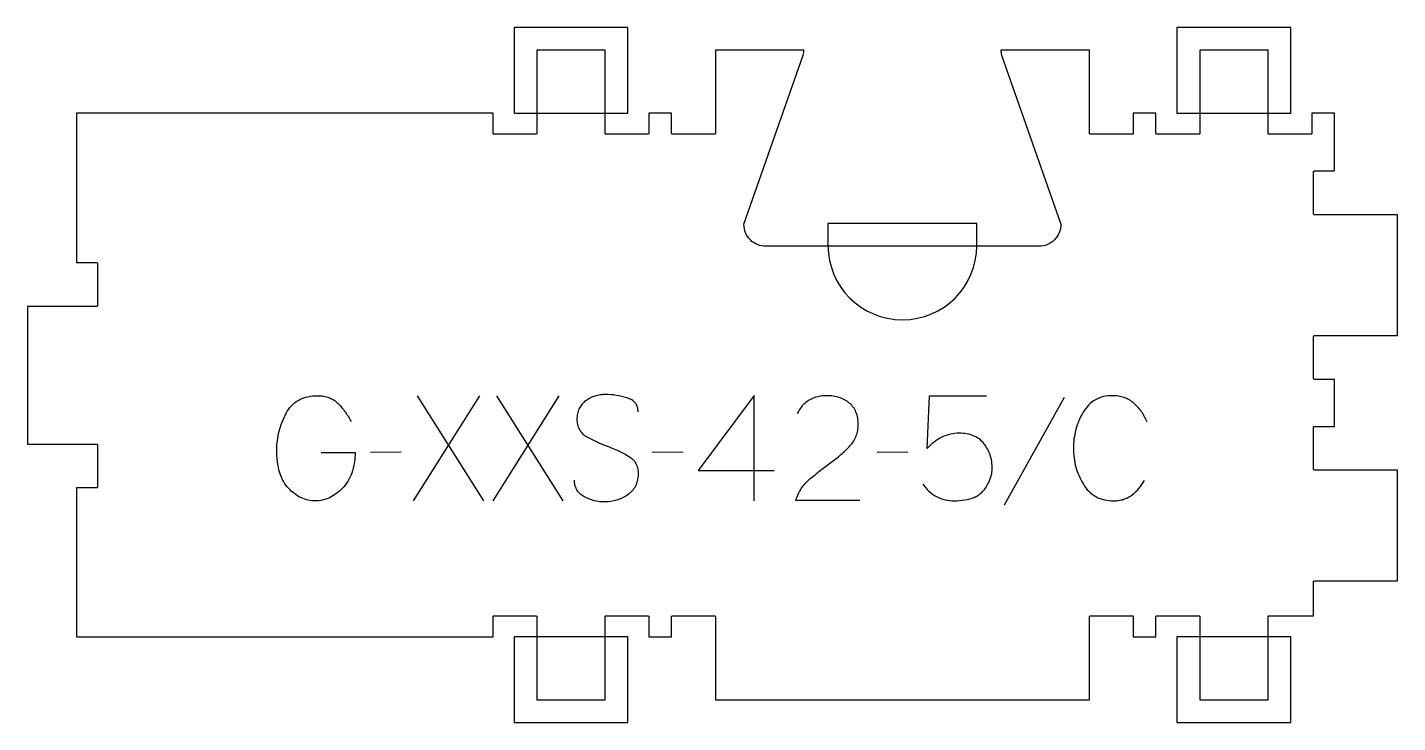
# Model space of a CAD drawing. Extents: x 0 to 391, y -6 to 192.
import ezdxf

# ---------------------------------------------------------------- set-up
doc = ezdxf.new("R2010")
doc.units = 0
for name, color, linetype in [('1_ANYTOOL_1MMDEEP_LABELS_S', 2, 'CONTINUOUS'), ('4_ANYTOOL_CUTTHROUGH_OUTSI', 5, 'CONTINUOUS'), ('5_ANYTOOL_HALF_MILL_9MM_IN', 3, 'CONTINUOUS')]:
    doc.layers.add(name, color=color, linetype=linetype)

msp = doc.modelspace()

# ---------------------------------------------------------------- linework, layer by layer
at = {"layer": '1_ANYTOOL_1MMDEEP_LABELS_S'}
for p, q in [((129.07004, 86.842249), (110.17004, 56.842249)), ((130.312897, 56.842249), (111.37004, 86.842249)), ((151.784326, 86.842249), (132.884326, 56.842249)), ((153.027183, 56.842249), (134.084326, 86.842249)), ((296.084326, 86.37082), (278.898612, 55.599392)), ((106.741469, 70.727963), (97.955755, 70.642249)), ((187.227183, 70.727963), (178.441469, 70.642249)), ((251.427183, 70.727963), (242.641469, 70.642249)), ((191.512897, 65.499392), (213.284326, 65.499392))]:
    msp.add_line(p, q, dxfattribs=at)
for points in [[(83.855755, 70.642249), (93.627183, 70.599392, -0.031732), (93.359072, 67.59199, -0.048764), (92.614683, 64.674392, -0.050291), (91.50497, 62.363884, -0.060119), (89.92004, 60.356534, -0.036578), (88.188021, 58.870118, -0.050793), (86.228969, 57.710106, -0.051881), (84.275952, 57.042361, -0.053919), (82.227183, 56.799392, -0.055881), (80.192036, 57.006336, -0.055271), (78.252183, 57.656534, -0.05403), (76.326207, 58.815728, -0.038531), (74.641469, 60.313677, -0.067281), (73.093756, 62.424691, -0.049165), (72.07004, 64.84582, -0.047412), (71.397114, 68.049739, -0.028075), (71.212897, 71.327963, -0.03109), (71.380424, 74.019543, -0.031496), (71.88254, 76.669034, -0.031425), (72.733413, 79.297279, -0.02824), (73.891469, 81.806534, -0.064555), (75.420272, 83.958059, -0.078906), (77.486112, 85.58332, -0.076878), (80.109713, 86.55787, -0.050594), (82.912897, 86.842249, -0.039946), (84.572458, 86.709452, -0.052714), (86.175397, 86.274392, -0.053511), (87.558595, 85.559057, -0.05153), (88.762897, 84.57082, -0.040443), (90.803121, 82.147679, -0.04035), (92.427183, 79.427963)], [(174.412897, 82.256534, 0.071867), (174.219784, 83.593141, 0.100684), (173.593255, 84.774392, 0.047558), (173.118701, 85.250842, 0.038563), (172.568701, 85.63957, 0.037928), (171.871513, 85.987038, 0.026634), (171.134326, 86.242249, 0.028461), (168.110993, 86.928232, 0.041577), (165.027183, 87.185106, 0.036938), (163.524823, 87.073966, 0.041531), (162.059326, 86.729749, 0.041583), (160.681949, 86.15254, 0.038125), (159.412897, 85.363677, 0.057611), (158.342745, 84.371773, 0.065808), (157.548612, 83.151177, 0.06469), (157.071116, 81.691623, 0.046778), (156.927183, 80.156534, 0.052235), (157.089539, 78.606692, 0.075448), (157.634326, 77.156534, 0.076671), (158.550418, 75.983482, 0.061023), (159.755755, 75.099392, 0.021951), (162.784609, 73.572046, 0.018213), (165.927183, 72.292249, -0.02405), (169.028668, 70.986787, -0.02981), (171.97004, 69.356534, -0.068439), (173.111342, 68.390604, -0.079282), (173.92004, 67.138677, -0.076308), (174.34504, 65.559995, -0.047772), (174.37004, 63.913677, -0.046243), (174.076806, 62.232718, -0.06359), (173.427183, 60.661892, -0.064671), (172.454359, 59.377703, -0.057073), (171.198612, 58.363677, -0.067522), (168.230303, 57.000767, -0.070793), (165.005755, 56.499392, -0.064027), (161.866739, 56.861907, -0.070447), (158.941469, 58.042249, -0.054374), (157.783052, 58.891882, -0.074742), (156.884326, 60.002963, -0.075199), (156.361319, 61.309341, -0.057737), (156.198612, 62.713677)], [(237.712897, 56.885106), (219.412897, 56.927963, -0.034491), (220.075675, 58.675295, -0.037732), (220.98254, 60.30832, -0.037744), (222.121835, 61.782956, -0.03482), (223.462897, 63.077963, -0.00859), (226.422122, 65.476546, -0.008791), (229.462897, 67.77082, 0.020588), (232.282186, 70.004263, 0.025206), (234.884326, 72.485106, 0.046908), (235.904921, 73.786348, 0.051091), (236.652183, 75.260106, 0.050722), (237.100916, 76.908281, 0.041139), (237.241469, 78.613677, 0.039396), (237.098824, 80.421263, 0.058519), (236.609326, 82.160106, 0.060358), (235.818768, 83.567222, 0.061397), (234.712897, 84.742249, 0.048006), (233.35694, 85.664208, 0.045901), (231.852183, 86.317249, 0.045216), (230.112122, 86.719808, 0.034258), (228.327183, 86.842249, 0.055622), (225.692613, 86.548262, 0.079896), (223.248612, 85.567249, 0.080617), (221.279224, 83.901549, 0.060287), (219.841469, 81.742249)], [(255.712897, 61.599392, 0.051644), (257.447935, 59.579479, 0.067529), (259.602183, 58.031534, 0.067834), (262.058941, 57.127063, 0.054378), (264.67004, 56.842249, 0.039344), (267.653293, 57.077356, 0.059901), (270.52004, 57.892249, 0.055966), (271.734847, 58.569252, 0.047768), (272.786112, 59.48332, 0.046557), (273.781526, 60.748609, 0.031515), (274.57004, 62.156534, 0.047557), (275.258332, 64.035915, 0.064093), (275.512897, 66.013677, 0.035335), (275.371579, 68.010856, 0.045148), (274.912897, 69.956534, 0.045692), (274.162771, 71.668024, 0.046166), (273.112897, 73.213677, 0.060461), (271.77799, 74.485232, 0.060801), (270.177183, 75.399392, 0.059081), (268.213691, 75.962713, 0.040364), (266.17004, 76.127963, 0.051634), (263.589448, 75.860759, 0.068321), (261.155755, 74.992249, 0.044671), (258.91397, 73.560095, 0.031916), (256.912897, 71.799392), (257.641469, 86.842249), (273.841469, 86.842249)], [(319.698612, 79.342249, 0.059291), (318.162451, 82.271666, 0.066881), (315.948612, 84.72082, 0.04529), (314.631626, 85.644698, 0.046757), (313.168255, 86.311892, 0.04633), (311.528342, 86.716223, 0.037303), (309.841469, 86.842249, 0.054828), (307.335828, 86.566663, 0.073548), (304.993255, 85.669034, 0.073729), (303.023932, 84.140802, 0.056205), (301.505755, 82.149392, 0.033355), (300.284585, 79.759516, 0.034965), (299.400397, 77.226177, 0.034911), (298.87037, 74.55817, 0.031589), (298.698612, 71.842249, 0.032085), (298.873115, 69.12562, 0.035383), (299.411112, 66.45832, 0.035431), (300.3096, 63.923163, 0.033598), (301.548612, 61.535106, 0.058628), (303.110813, 59.534221, 0.073381), (305.13254, 58.015463, 0.072539), (307.578513, 57.114409, 0.05208), (310.184326, 56.842249, 0.033243), (311.625701, 56.938185, 0.042283), (313.034326, 57.249392, 0.042766), (314.277023, 57.756481, 0.044269), (315.412897, 58.47082, 0.055485), (317.424692, 60.385721, 0.045948), (319.012897, 62.67082)]]:
    msp.add_lwpolyline(points, format="xyb", dxfattribs=at)
msp.add_lwpolyline([(207.498612, 56.842249), (207.541469, 86.885106), (191.512897, 65.499392)], dxfattribs=at)
at = {"layer": '4_ANYTOOL_CUTTHROUGH_OUTSI'}
msp.add_lwpolyline([(277.975134, 185.500021, 0.06141), (278.210044, 184.105151), (295.105578, 135.832609, -0.084368), (295.119613, 135.750021, -0.414214), (288.869613, 129.500021), (210.869613, 129.500021, -0.414214), (204.619613, 135.750021, -0.084368), (204.633648, 135.832609), (221.532761, 184.116216, 0.0608), (221.764092, 185.500021), (196.460612, 185.50002), (196.460612, 161.75002, -0.414214), (196.210612, 161.50002), (184.210612, 161.50002, -0.414214), (183.960612, 161.75002), (183.960612, 167.50002), (177.46073, 167.50002), (177.46073, 161.75002, -0.414214), (177.21073, 161.50002), (165.21073, 161.50002, -0.414214), (164.96073, 161.75002), (164.96073, 185.50002), (145.46073, 185.50002), (145.46073, 161.75002, -0.414214), (145.21073, 161.50002), (133.21073, 161.50002, -0.414214), (132.96073, 161.75002), (132.96073, 167.50002), (14, 167.50001), (14, 124.849228), (19.75, 124.849228, -0.414214), (20, 124.599228), (20, 112.599228, -0.414214), (19.75, 112.349228), (0, 112.349228), (0, 73.004785), (19.75, 73.004785, -0.414214), (20, 72.754785), (20, 60.754785, -0.414214), (19.75, 60.504785), (14, 60.504785), (14, 18.00001), (132.960731, 18), (132.960731, 23.75, -0.414214), (133.210731, 24), (145.210731, 24, -0.414214), (145.460731, 23.75), (145.460731, 0), (164.96073, 0), (164.96073, 23.75, -0.414214), (165.21073, 24), (177.21073, 24, -0.414214), (177.46073, 23.75), (177.46073, 18), (183.960612, 18), (183.960612, 23.75, -0.414214), (184.210612, 24), (196.210612, 24, -0.414214), (196.460612, 23.75), (196.460612, 0), (303.308613, 0), (303.308613, 23.75, -0.414214), (303.558613, 24), (315.558613, 24, -0.414214), (315.808613, 23.75), (315.808613, 18), (322.278496, 18), (322.278496, 23.75, -0.414214), (322.528496, 24), (334.528496, 24, -0.414214), (334.778496, 23.75), (334.778496, 0), (354.278495, 0), (354.278495, 23.75, -0.414214), (354.528495, 24), (367.278614, 24), (367.278614, 33.75001, -0.414214), (367.528614, 34.00001), (391.278614, 34.00001), (391.278614, 65.58901), (367.528614, 65.58901, -0.414214), (367.278614, 65.83901), (367.278614, 77.83901, -0.414214), (367.528614, 78.08901), (373.278614, 78.08901), (373.278614, 91.50001), (367.528614, 91.50001, -0.414214), (367.278614, 91.75001), (367.278614, 103.75001, -0.414214), (367.528614, 104.00001), (391.278614, 104.00001), (391.278614, 138.50001), (367.528614, 138.50001, -0.414214), (367.278614, 138.75001), (367.278614, 150.75001, -0.414214), (367.528614, 151.00001), (373.278614, 151.00001), (373.278614, 167.50001), (366.778495, 167.50002), (366.778495, 161.75002, -0.414214), (366.528495, 161.50002), (354.528495, 161.50002, -0.414214), (354.278495, 161.75002), (354.278495, 185.50002), (334.778496, 185.50002), (334.778496, 161.75002, -0.414214), (334.528496, 161.50002), (322.528496, 161.50002, -0.414214), (322.278496, 161.75002), (322.278496, 167.50002), (315.808613, 167.50002), (315.808613, 161.75002, -0.414214), (315.558613, 161.50002), (303.558613, 161.50002, -0.414214), (303.308613, 161.75002), (303.308613, 185.50002)], format="xyb", close=True, dxfattribs=at)
at = {"layer": '5_ANYTOOL_HALF_MILL_9MM_IN'}
for points in [[(144.96073, 167.50002), (165.46073, 167.50002), (171.46073, 167.50002), (171.46073, 185.74002), (171.46073, 192.00002), (145.22073, 192.00002), (138.96073, 192.00002), (138.96073, 167.50002)], [(334.278496, 167.50002), (354.778495, 167.50002), (360.778495, 167.50002), (360.778495, 185.74002), (360.778495, 192.00002), (334.538496, 192.00002), (328.278496, 192.00002), (328.278496, 167.50002)], [(165.46073, 18), (144.960731, 18), (138.960731, 18), (138.960731, -0.24), (138.960731, -6.5), (165.20073, -6.5), (171.46073, -6.5), (171.46073, 18)], [(354.778495, 18), (334.278496, 18), (328.278496, 18), (328.278496, -0.24), (328.278496, -6.5), (354.518495, -6.5), (360.778495, -6.5), (360.778495, 18)]]:
    msp.add_lwpolyline(points, close=True, dxfattribs=at)
msp.add_lwpolyline([(228.619613, 129.750021, 1), (271.119613, 129.750021), (271.119613, 136.000021), (228.619613, 136.000021)], format="xyb", close=True, dxfattribs=at)

doc.saveas('drawing.dxf')
